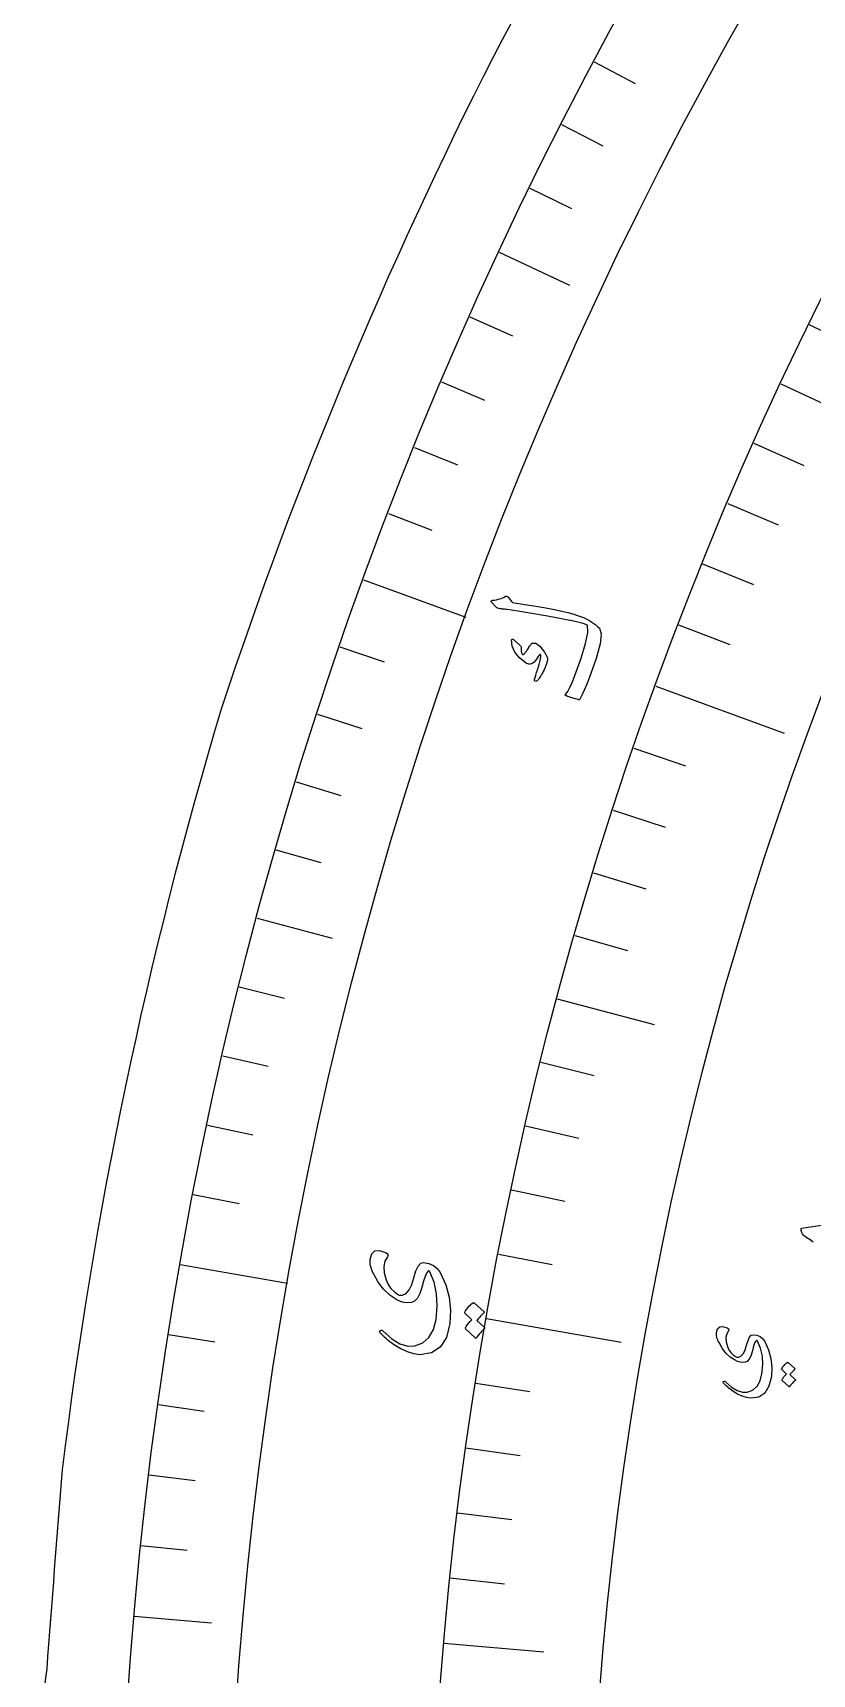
# Model space of a CAD drawing. Header units: millimetres. Extents: x -68 to 67, y -67 to 79.
# Drawn here: x -67.55 to -54.86, y 4.82 to 31.53 of the extents above; entities that cross this region are included whole.
import ezdxf

# ---------------------------------------------------------------- set-up
doc = ezdxf.new("R2010")
doc.units = ezdxf.units.MM
for name, color, linetype in [('CUT_OUTER', 1, 'Continuous'), ('ENGRAVE', 7, 'Continuous'), ('ENGRAVE_FINE', 8, 'Continuous'), ('TEXT', 5, 'Continuous')]:
    doc.layers.add(name, color=color, linetype=linetype)

msp = doc.modelspace()

# ---------------------------------------------------------------- linework, layer by layer
at = {"layer": 'CUT_OUTER'}
for centre, radius, start, end in [((2.5422, -1.5844), 70.6278, 144.386649, 152.398553), ((7.8787, -3.4561), 76.2285, 153.010261, 161.668311), ((6.9285, -0.8658), 74.5431, 163.328742, 173.058228), ((589.9361, -44.8544), 659.1384, 175.3881586, 175.6704485), ((-37.2891, 1.2149), 30.2582, 172.99334, 181.92613)]:
    msp.add_arc(centre, radius, start, end, dxfattribs=at)
at = {"layer": 'ENGRAVE'}
for points in [[(-59.9523, 27.9562), (-58.8052, 27.4213)], [(-55.3641, 25.8167), (-53.8836, 25.1263)], [(-62.1607, 22.6246), (-60.4956, 22.0186)], [(-57.4035, 20.8932), (-55.3103, 20.1313)], [(-63.896, 17.1209), (-62.6735, 16.7933)], [(-59.006, 15.8106), (-57.4282, 15.3878)], [(-65.145, 11.4868), (-63.4001, 11.1791)], [(-60.1594, 10.6077), (-57.9658, 10.2209)], [(-65.8983, 5.7654), (-64.6375, 5.655)], [(-60.855, 5.3241), (-59.2278, 5.1818)]]:
    msp.add_lwpolyline(points, dxfattribs=at)
for radius in [66.15, 66.15, 64.3781, 61.0875, 61.0875, 58.4888]:
    msp.add_circle((0, 0), radius, dxfattribs=at)
at = {"layer": 'ENGRAVE_FINE'}
for points in [[(-58.407, 31.0555), (-57.7365, 30.699)], [(-58.9401, 30.0315), (-58.2635, 29.6867)], [(-59.4552, 28.9983), (-58.7727, 28.6654)], [(-60.431, 26.9056), (-59.7373, 26.5968)], [(-54.9051, 26.779), (-54.1043, 26.3884)], [(-60.8914, 25.8469), (-60.1924, 25.5502)], [(-55.8062, 24.8465), (-54.9922, 24.4841)], [(-61.3332, 24.7802), (-60.6291, 24.4958)], [(-56.2313, 23.8688), (-55.4112, 23.5206)], [(-61.7563, 23.706), (-61.0474, 23.4339)], [(-56.6393, 22.8838), (-55.8132, 22.55)], [(-57.0301, 21.8918), (-56.1983, 21.5725)], [(-62.5461, 21.5363), (-61.8281, 21.2891)], [(-62.9124, 20.4415), (-62.1902, 20.2068)], [(-57.7594, 19.8881), (-56.9169, 19.5981)], [(-63.2596, 19.3404), (-62.5334, 19.1184)], [(-58.0977, 18.8771), (-57.2503, 18.6017)], [(-63.5875, 18.2334), (-62.8575, 18.0241)], [(-58.4183, 17.8603), (-57.5662, 17.5998)], [(-58.7211, 16.838), (-57.8646, 16.5924)], [(-64.1851, 16.0031), (-63.4482, 15.8194)], [(-64.4546, 14.8805), (-63.7147, 14.7097)], [(-59.2729, 14.7784), (-58.4084, 14.5629)], [(-64.7045, 13.7534), (-63.9617, 13.5955)], [(-59.5218, 13.7417), (-58.6537, 13.5413)], [(-64.9346, 12.622), (-64.1892, 12.4771)], [(-59.7526, 12.7008), (-58.8811, 12.5156)], [(-59.9652, 11.656), (-59.0905, 11.486)], [(-65.3356, 10.3481), (-64.5856, 10.2293)], [(-60.3354, 9.5562), (-59.4554, 9.4168)], [(-65.5062, 9.2063), (-64.7542, 9.1006)], [(-60.493, 8.5017), (-59.6107, 8.3777)], [(-65.6569, 8.0617), (-64.9032, 7.9691)], [(-60.6322, 7.4447), (-59.7478, 7.3361)], [(-65.7876, 6.9146), (-65.0324, 6.8352)], [(-60.7529, 6.3854), (-59.8667, 6.2922)]]:
    msp.add_lwpolyline(points, dxfattribs=at)
at = {"layer": 'TEXT'}
for points in [[(-60.0557, 22.2926), (-60.0263, 22.2967), (-59.998, 22.3018), (-59.9707, 22.308), (-59.9445, 22.3152), (-59.9194, 22.3236), (-59.8952, 22.3333), (-59.8719, 22.3444), (-59.8496, 22.3569), (-59.8383, 22.3606), (-59.8273, 22.3591), (-59.8166, 22.3525), (-59.8062, 22.3406), (-59.7533, 22.2731), (-59.7474, 22.2663), (-59.7422, 22.2611), (-59.7377, 22.2574), (-59.7339, 22.2553), (-59.5344, 22.2244), (-59.3546, 22.195), (-59.1945, 22.1672), (-59.0542, 22.141), (-58.9337, 22.1165), (-58.8333, 22.0935), (-58.753, 22.0722), (-58.6928, 22.0525), (-58.5809, 22.0104), (-58.5462, 21.9951), (-58.512, 21.978), (-58.4783, 21.9592), (-58.4451, 21.9386), (-58.4124, 21.9161), (-58.3803, 21.8916), (-58.3489, 21.8651), (-58.318, 21.8365), (-58.2894, 21.7479), (-58.3087, 21.5835), (-58.3752, 21.3431), (-58.488, 21.0264), (-58.5269, 20.9288), (-58.5652, 20.8393), (-58.6032, 20.758), (-58.6407, 20.6849), (-58.6461, 20.6789), (-58.6524, 20.6755), (-58.6593, 20.6746), (-58.667, 20.6762), (-58.7029, 20.6865), (-58.7356, 20.6962), (-58.7649, 20.7051), (-58.7909, 20.7134), (-58.8139, 20.7211), (-58.8341, 20.7283), (-58.8516, 20.7351), (-58.8664, 20.7413), (-58.8745, 20.7453), (-58.8782, 20.75), (-58.8775, 20.7554), (-58.8723, 20.7614), (-58.8371, 20.8093), (-58.8007, 20.8741), (-58.7631, 20.9558), (-58.7241, 21.0544), (-58.6166, 21.3523), (-58.5455, 21.5901), (-58.5115, 21.7683), (-58.5152, 21.887), (-58.5848, 21.9128), (-58.7164, 21.9459), (-58.9102, 21.9861), (-59.166, 22.0332), (-59.4231, 22.0781), (-59.6178, 22.111), (-59.7503, 22.1321), (-59.8204, 22.1417), (-59.8397, 22.1437), (-59.8579, 22.1456), (-59.8748, 22.1474), (-59.8904, 22.1491), (-59.9047, 22.1505), (-59.9174, 22.1517), (-59.9286, 22.1527), (-59.9382, 22.1535), (-59.9587, 22.1564), (-59.9771, 22.1625), (-59.9933, 22.1718), (-60.0074, 22.1843), (-60.0779, 22.2609), (-60.0824, 22.2668), (-60.0847, 22.2722), (-60.085, 22.2771), (-60.0832, 22.2816), (-60.0781, 22.286), (-60.0719, 22.2893), (-60.0644, 22.2916), (-60.0557, 22.2926)], [(-59.7515, 21.649), (-59.7493, 21.6531), (-59.7462, 21.6563), (-59.7422, 21.6584), (-59.7372, 21.6596), (-59.7333, 21.6592), (-59.7294, 21.6581), (-59.7253, 21.6563), (-59.7212, 21.6538), (-59.6173, 21.561), (-59.6072, 21.5506), (-59.6, 21.5409), (-59.5957, 21.532), (-59.5945, 21.5238), (-59.5968, 21.4917), (-59.595, 21.463), (-59.589, 21.4378), (-59.5789, 21.4159), (-59.5717, 21.4098), (-59.5613, 21.4109), (-59.5475, 21.4194), (-59.5305, 21.4352), (-59.5214, 21.4466), (-59.5124, 21.4585), (-59.5035, 21.4709), (-59.4948, 21.4839), (-59.4861, 21.4976), (-59.4775, 21.512), (-59.4689, 21.5273), (-59.4603, 21.5435), (-59.4147, 21.5934), (-59.3582, 21.5941), (-59.2907, 21.5457), (-59.212, 21.4483), (-59.1912, 21.4124), (-59.1766, 21.3794), (-59.1685, 21.3495), (-59.1667, 21.3225), (-59.1707, 21.2949), (-59.1813, 21.2587), (-59.1985, 21.2138), (-59.2224, 21.1602), (-59.2351, 21.1331), (-59.2482, 21.1077), (-59.2617, 21.084), (-59.2755, 21.0621), (-59.2891, 21.0418), (-59.3023, 21.0229), (-59.315, 21.0054), (-59.3271, 20.9894), (-59.3372, 20.9805), (-59.3471, 20.975), (-59.3567, 20.973), (-59.366, 20.9745), (-59.3745, 20.9792), (-59.3795, 20.9858), (-59.3808, 20.9944), (-59.3785, 21.005), (-59.3692, 21.038), (-59.3581, 21.0752), (-59.3452, 21.1167), (-59.3304, 21.1623), (-59.3027, 21.2475), (-59.2841, 21.3152), (-59.2746, 21.3652), (-59.2744, 21.3978), (-59.2758, 21.4025), (-59.2786, 21.4058), (-59.2829, 21.4077), (-59.2888, 21.4082), (-59.2928, 21.4074), (-59.2972, 21.4047), (-59.3019, 21.4002), (-59.3069, 21.3939), (-59.3471, 21.3326), (-59.3652, 21.3075), (-59.3841, 21.2872), (-59.4039, 21.2718), (-59.4245, 21.2612), (-59.4469, 21.254), (-59.4678, 21.2525), (-59.4873, 21.2567), (-59.5055, 21.2666), (-59.6201, 21.3554), (-59.6993, 21.4487), (-59.7431, 21.5466), (-59.7515, 21.649)], [(-61.7733, 11.6108), (-61.8138, 11.5377), (-61.831, 11.4509), (-61.8249, 11.3505), (-61.7954, 11.2365), (-61.761, 11.1615), (-61.7155, 11.096), (-61.6589, 11.0401), (-61.5913, 10.9938), (-61.5772, 10.9879), (-61.5619, 10.9849), (-61.5455, 10.9847), (-61.528, 10.9875), (-61.4699, 11.0163), (-61.4198, 11.0731), (-61.3775, 11.1578), (-61.343, 11.2703), (-61.3099, 11.3816), (-61.2725, 11.4598), (-61.231, 11.5051), (-61.1854, 11.5176), (-61.0975, 11.5033), (-61.0228, 11.4716), (-60.9613, 11.4224), (-60.913, 11.3558), (-60.8238, 11.1567), (-60.7681, 10.9526), (-60.7459, 10.743), (-60.7571, 10.5278), (-60.8128, 10.3003), (-60.9121, 10.1396), (-61.0556, 10.0456), (-61.2435, 10.0183), (-61.3422, 10.0311), (-61.4463, 10.0626), (-61.5561, 10.1129), (-61.6714, 10.1821), (-61.7028, 10.2048), (-61.733, 10.2278), (-61.7619, 10.251), (-61.7895, 10.2745), (-61.816, 10.2985), (-61.8414, 10.3231), (-61.8658, 10.3483), (-61.8891, 10.3741), (-61.8983, 10.3874), (-61.9011, 10.3984), (-61.8975, 10.4071), (-61.8875, 10.4135), (-61.8759, 10.416), (-61.8649, 10.4153), (-61.8545, 10.4112), (-61.8446, 10.4038), (-61.7018, 10.2782), (-61.5678, 10.1958), (-61.4427, 10.1563), (-61.3266, 10.1595), (-61.1964, 10.2099), (-61.0956, 10.2986), (-61.024, 10.4256), (-60.9813, 10.5911), (-60.9608, 10.809), (-60.9707, 11.0106), (-61.0112, 11.1959), (-61.0824, 11.3652), (-61.0891, 11.3758), (-61.0968, 11.3808), (-61.1056, 11.3801), (-61.1155, 11.3738), (-61.137, 11.3447), (-61.1605, 11.2916), (-61.1858, 11.2145), (-61.213, 11.1134), (-61.2447, 11.0112), (-61.2833, 10.9358), (-61.3289, 10.8871), (-61.3814, 10.8651), (-61.4392, 10.8608), (-61.498, 10.8672), (-61.5577, 10.8843), (-61.6182, 10.912), (-61.7334, 10.9877), (-61.8349, 11.0827), (-61.9226, 11.1969), (-61.9964, 11.3305), (-62.0132, 11.3655), (-62.0272, 11.3992), (-62.0383, 11.4314), (-62.0466, 11.4621), (-62.0522, 11.4912), (-62.0553, 11.5187), (-62.056, 11.5445), (-62.0541, 11.5685), (-62.0283, 11.659), (-61.9777, 11.708), (-61.9023, 11.7153), (-61.8022, 11.681), (-61.7766, 11.6647), (-61.7633, 11.6475), (-61.7622, 11.6296), (-61.7733, 11.6108)], [(-60.5106, 10.6915), (-60.5131, 10.695), (-60.5141, 10.6994), (-60.5138, 10.7049), (-60.5121, 10.7112), (-60.4991, 10.7329), (-60.4853, 10.7536), (-60.4708, 10.7734), (-60.4555, 10.7923), (-60.4393, 10.8105), (-60.4219, 10.8279), (-60.4034, 10.8447), (-60.3838, 10.8608), (-60.3782, 10.8636), (-60.3726, 10.8643), (-60.3672, 10.8629), (-60.3618, 10.8593), (-60.1995, 10.714), (-60.1976, 10.7105), (-60.1984, 10.7059), (-60.2019, 10.7003), (-60.208, 10.6937), (-60.2134, 10.6894), (-60.2209, 10.6821), (-60.2307, 10.6719), (-60.2427, 10.6587), (-60.2571, 10.6425), (-60.2741, 10.6231), (-60.2936, 10.6005), (-60.3157, 10.5747), (-60.1895, 10.4608), (-60.1859, 10.4559), (-60.1858, 10.4505), (-60.1891, 10.4444), (-60.196, 10.4378), (-60.202, 10.432), (-60.211, 10.4229), (-60.223, 10.4103), (-60.2382, 10.3943), (-60.2564, 10.3747), (-60.2778, 10.351), (-60.3023, 10.3233), (-60.33, 10.2916), (-60.3343, 10.2886), (-60.3381, 10.2876), (-60.3417, 10.2886), (-60.3449, 10.2918), (-60.5005, 10.4372), (-60.503, 10.4406), (-60.5041, 10.4451), (-60.5038, 10.4505), (-60.5021, 10.4569), (-60.4921, 10.4755), (-60.4812, 10.4933), (-60.4694, 10.5104), (-60.4566, 10.5266), (-60.443, 10.5421), (-60.4287, 10.5569), (-60.4138, 10.571), (-60.3982, 10.5843)], [(-56.2197, 10.4065), (-56.2474, 10.3563), (-56.2591, 10.2966), (-56.2548, 10.2277), (-56.2343, 10.1494), (-56.2106, 10.0979), (-56.1793, 10.0529), (-56.1404, 10.0146), (-56.0939, 9.9828), (-56.0842, 9.9787), (-56.0737, 9.9766), (-56.0624, 9.9765), (-56.0504, 9.9784), (-56.0104, 9.9983), (-55.976, 10.0374), (-55.947, 10.0957), (-55.9233, 10.1732), (-55.9007, 10.2497), (-55.8751, 10.3037), (-55.8467, 10.3349), (-55.8153, 10.3436), (-55.7549, 10.334), (-55.7035, 10.3123), (-55.6611, 10.2785), (-55.6278, 10.2327), (-55.5663, 10.0956), (-55.5279, 9.9549), (-55.5126, 9.8104), (-55.5205, 9.6618), (-55.559, 9.5049), (-55.6276, 9.3942), (-55.7265, 9.3295), (-55.8558, 9.3111), (-55.9235, 9.3201), (-55.9951, 9.3419), (-56.0704, 9.3767), (-56.1496, 9.4246), (-56.1712, 9.4402), (-56.1919, 9.4561), (-56.2117, 9.4721), (-56.2306, 9.4883), (-56.2488, 9.5049), (-56.2662, 9.5218), (-56.2829, 9.5392), (-56.2989, 9.5569), (-56.3053, 9.5661), (-56.3072, 9.5737), (-56.3047, 9.5796), (-56.2977, 9.584), (-56.2898, 9.5857), (-56.2822, 9.5852), (-56.2751, 9.5824), (-56.2683, 9.5773), (-56.1703, 9.4907), (-56.0783, 9.4338), (-55.9924, 9.4064), (-55.9125, 9.4085), (-55.823, 9.443), (-55.7535, 9.504), (-55.7041, 9.5915), (-55.6745, 9.7055), (-55.6604, 9.8558), (-55.6672, 9.9947), (-55.6952, 10.1223), (-55.7443, 10.2389), (-55.7489, 10.2462), (-55.7543, 10.2496), (-55.7603, 10.2491), (-55.7671, 10.2447), (-55.7818, 10.2247), (-55.7979, 10.1881), (-55.8153, 10.1349), (-55.8338, 10.0653), (-55.8556, 9.9949), (-55.8821, 9.9429), (-55.9134, 9.9094), (-55.9495, 9.8943), (-55.9893, 9.8913), (-56.0297, 9.8957), (-56.0707, 9.9074), (-56.1124, 9.9265), (-56.1916, 9.9785), (-56.2614, 10.0437), (-56.3218, 10.1221), (-56.3726, 10.2138), (-56.3843, 10.2378), (-56.3939, 10.2609), (-56.4016, 10.283), (-56.4073, 10.3041), (-56.4112, 10.3241), (-56.4134, 10.3429), (-56.4139, 10.3606), (-56.4127, 10.3771), (-56.3952, 10.4392), (-56.3605, 10.4729), (-56.3087, 10.478), (-56.2398, 10.4547), (-56.2221, 10.4435), (-56.2129, 10.4318), (-56.2121, 10.4195), (-56.2197, 10.4065)], [(-55.3509, 9.775), (-55.3526, 9.7774), (-55.3533, 9.7804), (-55.3531, 9.7842), (-55.3519, 9.7886), (-55.3429, 9.8035), (-55.3335, 9.8178), (-55.3235, 9.8315), (-55.313, 9.8446), (-55.3018, 9.8572), (-55.2898, 9.8692), (-55.2771, 9.8809), (-55.2636, 9.892), (-55.2598, 9.894), (-55.256, 9.8944), (-55.2522, 9.8934), (-55.2485, 9.891), (-55.1369, 9.7907), (-55.1357, 9.7883), (-55.1362, 9.7851), (-55.1386, 9.7813), (-55.1428, 9.7767), (-55.1465, 9.7737), (-55.1517, 9.7686), (-55.1584, 9.7616), (-55.1667, 9.7525), (-55.1766, 9.7413), (-55.1883, 9.7278), (-55.2017, 9.7122), (-55.2169, 9.6944), (-55.1303, 9.6157), (-55.1278, 9.6123), (-55.1277, 9.6085), (-55.13, 9.6043), (-55.1348, 9.5997), (-55.1389, 9.5957), (-55.1451, 9.5894), (-55.1534, 9.5807), (-55.1638, 9.5697), (-55.1764, 9.5561), (-55.1911, 9.5397), (-55.208, 9.5206), (-55.2271, 9.4987), (-55.23, 9.4966), (-55.2327, 9.4959), (-55.2351, 9.4966), (-55.2373, 9.4988), (-55.3442, 9.5993), (-55.3459, 9.6017), (-55.3466, 9.6048), (-55.3464, 9.6085), (-55.3452, 9.6129), (-55.3383, 9.6257), (-55.3308, 9.6381), (-55.3227, 9.6498), (-55.3138, 9.6611), (-55.3045, 9.6718), (-55.2946, 9.682), (-55.2844, 9.6918), (-55.2737, 9.701)]]:
    msp.add_lwpolyline(points, close=True, dxfattribs=at)
msp.add_lwpolyline([(-54.8386, 11.8499), (-54.8912, 11.8854), (-54.9404, 11.9186), (-54.986, 11.9495), (-54.995, 11.9585), (-55.0039, 11.9707), (-55.0129, 11.9861), (-55.0217, 12.0047), (-55.0292, 12.0235), (-55.034, 12.0395), (-55.0361, 12.0528), (-55.0355, 12.0632), (-55.0349, 12.0655), (-55.0342, 12.0673), (-55.0335, 12.0686), (-55.0328, 12.0694), (-55.0319, 12.0701), (-55.0307, 12.0713), (-55.0293, 12.0729), (-55.0276, 12.075), (-53.5939, 12.2867)], dxfattribs=at)

doc.saveas('drawing.dxf')
